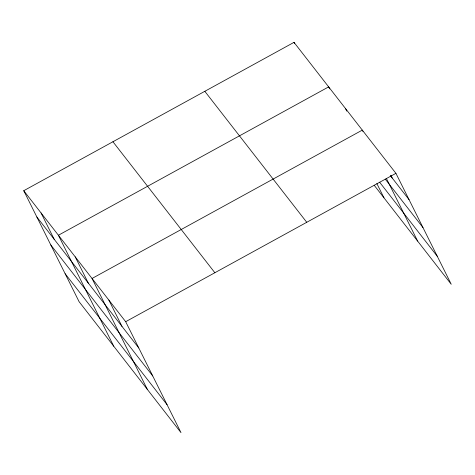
<?xml version="1.0" encoding="UTF-8"?>
<svg xmlns="http://www.w3.org/2000/svg" width="475" height="475" viewBox="0 0 475 475"><rect width="100%" height="100%" fill="white"/><g stroke="black" fill="none" stroke-linecap="round" stroke-linejoin="round"><path stroke-width="0.71" d="M23.75 190.707L125.679 321.694L180.999 432.648L79.07 301.661L23.75 190.707L294.001 42.352L395.93 173.339L451.25 284.293L374.199 185.28M125.679 321.694L395.93 173.339M390.408 175.697L409.046 199.648M385.243 179.099L422.976 227.584M379.596 182.174L437.321 256.363M204.814 91.307L306.749 222.294M112.931 141.746L214.86 272.739M36.866 217.01L138.795 347.997M50.795 244.946L152.724 375.933M65.14 273.725L167.075 404.712M390.913 175.406L392.225 178.036M362.947 131.427L362.294 130.114L92.043 278.469L147.363 389.423M386.418 178.511L417.614 241.068M345.473 108.502L346.786 111.132M329.638 88.861L328.652 86.889L58.407 235.238L113.727 346.198M376.847 183.552L383.978 197.843M294.001 42.352L294.654 43.664M108.864 300.081L121.98 326.384M75.222 256.85L88.344 283.159M41.076 212.972L54.192 239.281"/></g></svg>
